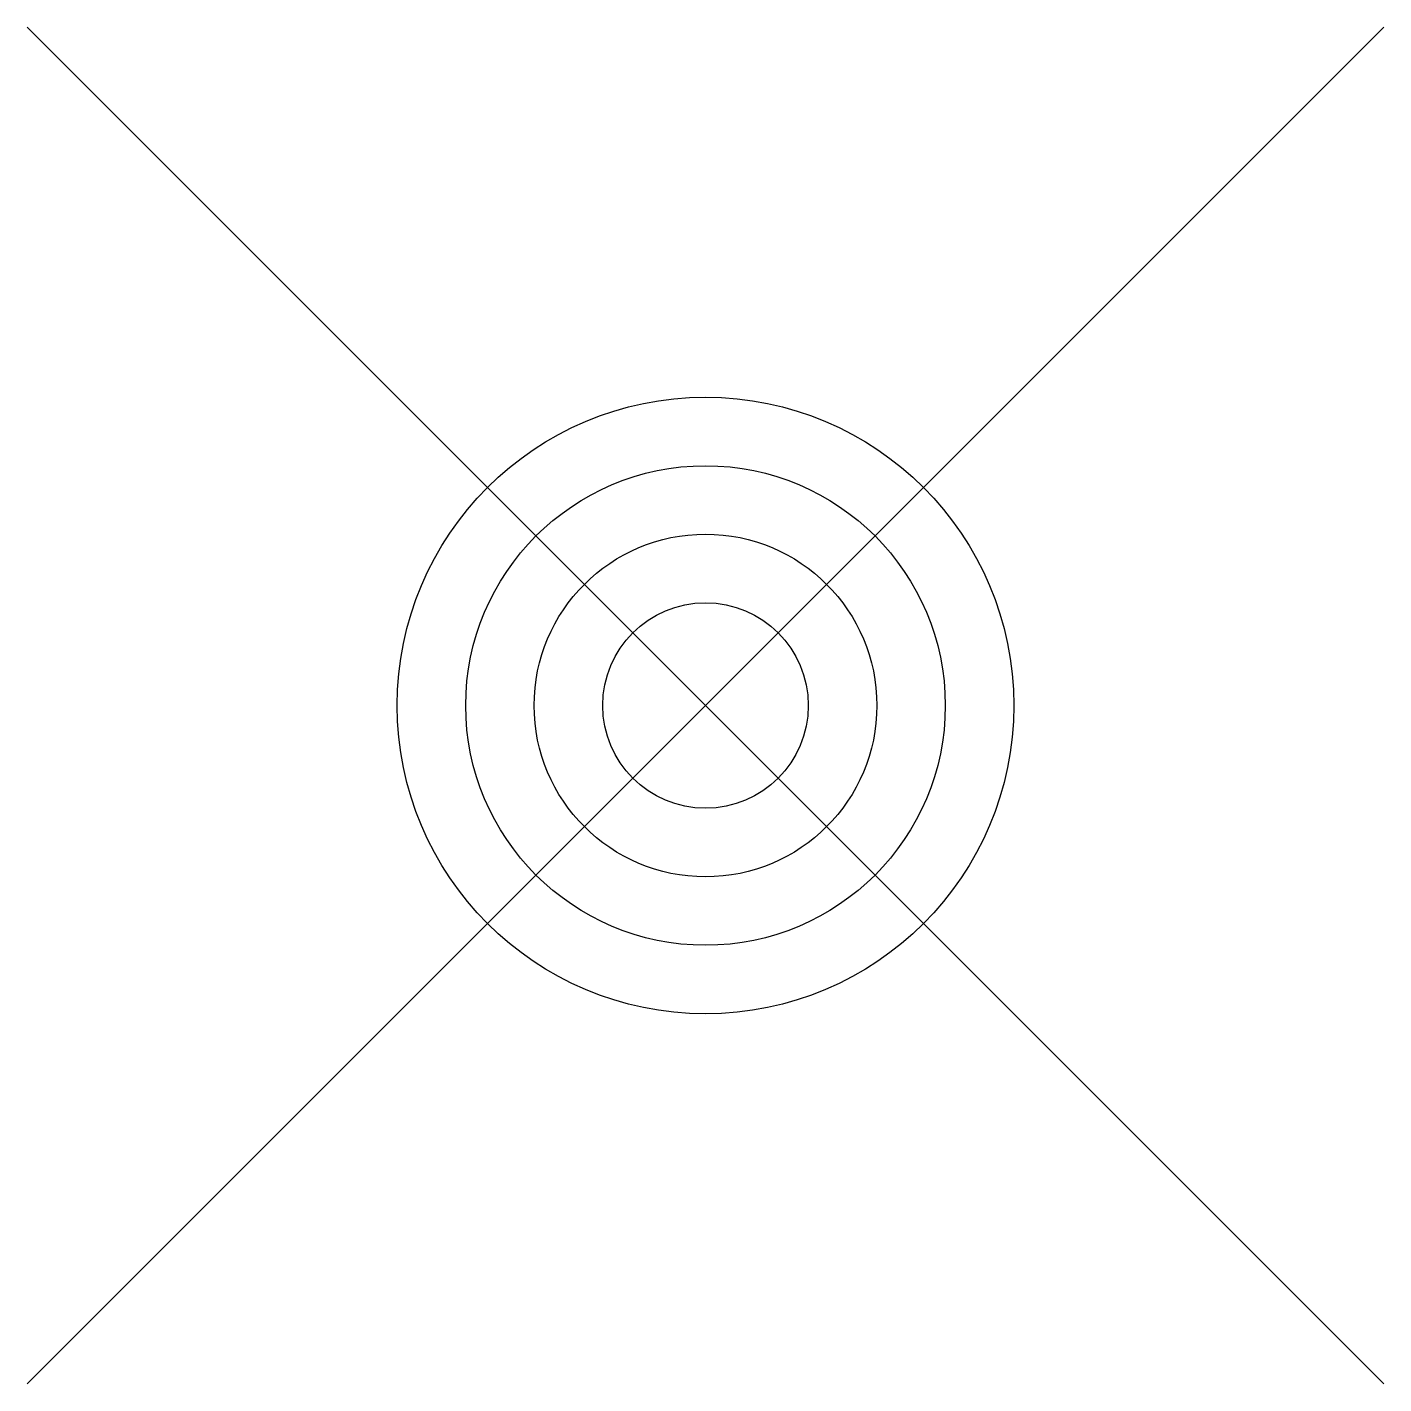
# Model space of a CAD drawing. Extents: x -5.5 to 5.5, y -5.5 to 5.5.
import ezdxf

# ---------------------------------------------------------------- set-up
doc = ezdxf.new("R2010")
doc.units = 0

msp = doc.modelspace()

# ---------------------------------------------------------------- linework, layer by layer
for points in [[(5.5, 5.5), (-5.5, -5.5)], [(-5.5, 5.5), (5.5, -5.5)]]:
    msp.add_lwpolyline(points)
for radius in [2.5, 1.944, 1.389, 0.833]:
    msp.add_circle((0, 0), radius)

doc.saveas('drawing.dxf')
